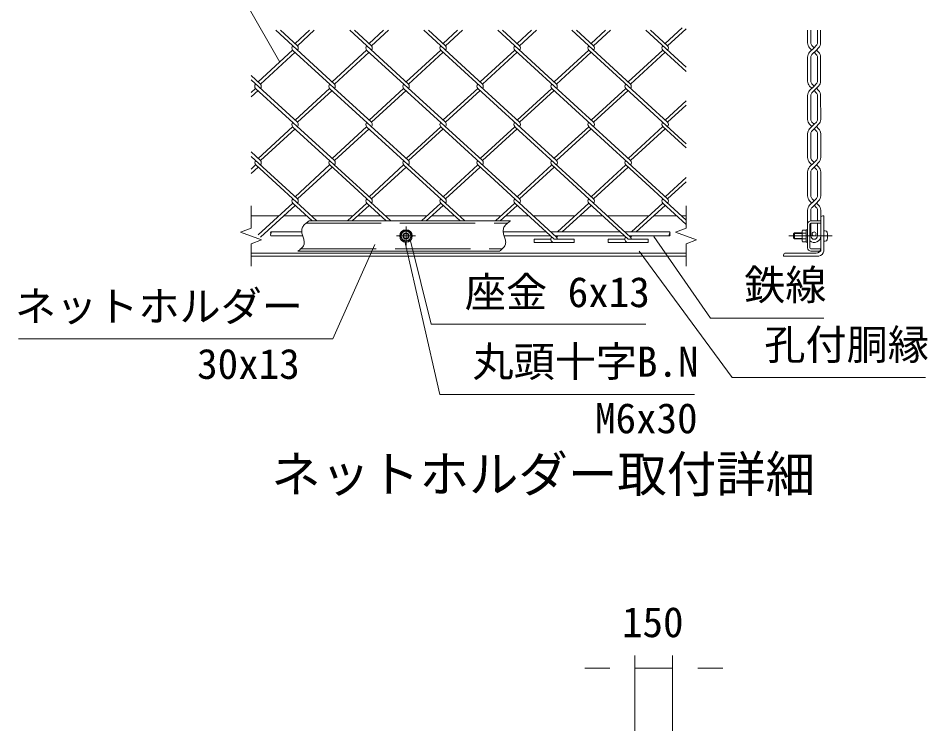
# Model space of a CAD drawing. Units: millimetres, scale not verified. Extents: x -10500 to 10500, y -7425 to 7425.
# Drawn here: x 750 to 4374, y -3920 to -1081 of the extents above; entities that cross this region are included whole.
import ezdxf
from ezdxf.enums import TextEntityAlignment as Align

# ---------------------------------------------------------------- set-up
doc = ezdxf.new("R2010")
doc.units = ezdxf.units.MM
doc.header["$LTSCALE"] = 50
doc.linetypes.add('DASHED', pattern=[7.5, 6, -1.5])
doc.linetypes.add('USER1', pattern=[50.8, 31.75, -6.35, 6.35, -6.35])
for name, color, linetype, lineweight in [('0-0_D-STR3', 3, 'Continuous', 13), ('0-1_D-STR1', 1, 'Continuous', 18), ('0-2_D-BMK', 2, 'USER1', 13), ('0-4_D-STR-TXT', 7, 'Continuous', 9), ('0-5_D-STR2', 7, 'Continuous', 9), ('0-6_D-STR-DIM', 7, 'Continuous', 9)]:
    doc.layers.add(name, color=color, linetype=linetype, lineweight=lineweight)
doc.layers.add('0-3_D-TTL-TXT', color=7, linetype='Continuous')
doc.styles.add('ＭＳ ゴシック', font='')
doc.styles.get('ＭＳ ゴシック').set_extended_font_data('MS Gothic')

msp = doc.modelspace()

# ---------------------------------------------------------------- linework, layer by layer
at = {"layer": '0-0_D-STR3', "linetype": 'DASHED'}
for p, q in [((1896.11, -1897.8), (2698.79, -1897.8)), ((1876.57, -1999.4), (2679.25, -1999.4))]:
    msp.add_line(p, q, dxfattribs=at)
at = {"layer": '0-0_D-STR3'}
for p, q in [((1909.1, -1888.6), (2711.77, -1888.6)), ((3895.58, -1901.8), (3895.58, -1995.4)), ((3904.78, -1901.8), (3904.78, -1995.4)), ((3947.58, -1888.6), (3908.78, -1888.6)), ((3947.58, -1897.8), (3908.78, -1897.8)), ((3947.58, -1888.6), (3947.58, -1897.8)), ((1879.75, -1932.6), (1756.63, -1932.6)), ((1883.5, -1948.6), (1756.63, -1948.6)), ((2283.83, -1928.6), (2272.28, -1948.6)), ((2306.92, -1928.6), (2283.83, -1928.6)), ((2318.47, -1948.6), (2306.92, -1928.6)), ((2306.92, -1968.6), (2318.47, -1948.6)), ((2682.42, -1932.6), (2853.59, -1932.6)), ((2686.17, -1948.6), (2871.05, -1948.6)), ((2872.06, -1932.6), (3148.5, -1932.6)), ((2889.52, -1948.6), (3165.96, -1948.6)), ((3167.45, -1932.6), (3345.76, -1932.6)), ((3184.91, -1948.6), (3345.76, -1948.6)), ((3843.58, -1936.6), (3839.58, -1940.6)), ((3839.58, -1956.6), (3839.58, -1940.6)), ((3843.58, -1960.6), (3839.58, -1956.6)), ((3873.18, -1939), (3841.18, -1939)), ((3843.58, -1960.6), (3843.58, -1936.6)), ((3873.18, -1936.6), (3843.58, -1936.6)), ((3873.18, -1929), (3875.2, -1925.5)), ((3873.18, -1968.2), (3873.18, -1929)), ((3889.18, -1925.5), (3875.2, -1925.5)), ((3889.18, -1937.05), (3875.2, -1937.05)), ((3889.18, -1923.6), (3889.18, -1973.6)), ((3895.58, -1923.6), (3889.18, -1923.6)), ((3889.18, -1971.69), (3889.18, -1925.5)), ((3959.58, -1927.6), (3959.58, -1969.6)), ((3965.69, -1927.6), (3959.58, -1927.6)), ((3873.18, -1958.2), (3841.18, -1958.2)), ((3873.18, -1960.6), (3843.58, -1960.6)), ((3873.18, -1968.2), (3875.2, -1971.69)), ((3889.18, -1960.15), (3875.2, -1960.15)), ((3889.18, -1971.69), (3875.2, -1971.69)), ((3895.58, -1973.6), (3889.18, -1973.6)), ((3965.69, -1969.6), (3959.58, -1969.6)), ((1864.84, -2008.6), (2667.52, -2008.6)), ((3947.58, -1999.4), (3908.78, -1999.4)), ((3947.58, -2008.6), (3908.78, -2008.6)), ((3947.58, -1999.4), (3947.58, -2008.6))]:
    msp.add_line(p, q, dxfattribs=at)
msp.add_lwpolyline([(2272.28, -1948.6), (2283.83, -1968.6), (2306.92, -1968.6)], dxfattribs=at)
for centre, radius in [((2295.37, -1948.6), 25), ((2295.37, -1948.6), 19.6), ((2295.37, -1948.6), 12), ((2295.37, -1948.6), 9.83), ((3921.47, -1940.47), 8)]:
    msp.add_circle(centre, radius, dxfattribs=at)
for centre, radius, start, end in [((3908.78, -1901.8), 13.2, 90, 180), ((3908.78, -1901.8), 4, 90, 180), ((3883.63, -1931.28), 10.22, 145.61585, 214.38415), ((3911.62, -1948.6), 38.21, 162.4121, 197.5879), ((3965.69, -1935.2), 7.6, 16.07286, 90), ((3919.18, -1948.6), 56, 343.92714, 16.07286), ((3883.63, -1965.92), 10.22, 145.61586, 214.38415), ((3965.69, -1962), 7.6, 270, 343.92714), ((3908.78, -1995.4), 13.2, 180, 270), ((3908.78, -1995.4), 4, 180, 270)]:
    msp.add_arc(centre, radius, start, end, dxfattribs=at)
at = {"layer": '0-1_D-STR1'}
for p, q in [((1788.53, -1868.6), (1677.67, -1868.6)), ((1899.01, -1868.6), (1807.43, -1868.6)), ((2083.44, -1868.6), (1917.96, -1868.6)), ((2193.92, -1868.6), (2102.34, -1868.6)), ((2378.35, -1868.6), (2212.87, -1868.6)), ((2488.84, -1868.6), (2397.25, -1868.6)), ((2673.21, -1868.6), (2507.31, -1868.6)), ((2783.75, -1868.6), (2692.16, -1868.6)), ((2968.13, -1868.6), (2802.22, -1868.6)), ((3078.66, -1868.6), (2987.07, -1868.6)), ((3263.04, -1868.6), (3097.6, -1868.6)), ((3373.57, -1868.6), (3281.98, -1868.6)), ((3411.01, -1868.6), (3392.51, -1868.6)), ((3947.58, -1998.6), (3947.58, -1876.6)), ((3955.58, -1868.6), (3959.58, -1868.6)), ((3959.58, -2008.6), (3959.58, -1868.6)), ((1677.67, -2016.6), (3411.01, -2016.6)), ((1677.67, -2028.6), (3411.01, -2028.6)), ((3799.58, -2024.6), (3799.58, -2028.6)), ((3799.58, -2028.6), (3939.58, -2028.6)), ((3807.58, -2016.6), (3929.58, -2016.6))]:
    msp.add_line(p, q, dxfattribs=at)
for centre, radius, start, end in [((3955.58, -1876.6), 8, 90, 180), ((3807.58, -2024.6), 8, 90, 180), ((3929.58, -1998.6), 18, 270, 0), ((3939.58, -2008.6), 20, 270, 0)]:
    msp.add_arc(centre, radius, start, end, dxfattribs=at)
at = {"layer": '0-2_D-BMK'}
for p, q in [((2295.37, -1986.1), (2295.37, -1911.1)), ((2332.87, -1948.6), (2257.87, -1948.6)), ((3993.66, -1948.6), (3821.09, -1948.6))]:
    msp.add_line(p, q, dxfattribs=at)
at = {"layer": '0-4_D-STR-TXT'}
for points in [[(897.8, -1025.98), (1661.53, -1025.98), (1792.23, -1255.93)], [(3960.43, -2275.42), (3508.25, -2275.42), (3282.56, -1950.24)], [(751.02, -2358.97), (2003.33, -2358.97), (2170.51, -1983.23)], [(3444.97, -2579.53), (2430.61, -2579.53), (2288.69, -1964.01)], [(3251.3, -2300.57), (2395.56, -2300.57), (2313.11, -1968.63)], [(4365.73, -2512.24), (3595.02, -2512.24), (3223.63, -2008.81)]]:
    msp.add_lwpolyline(points, dxfattribs=at)
at = {"layer": '0-5_D-STR2'}
for p, q in [((3395.31, -1120.12), (3327.78, -1182)), ((3410.99, -1123.11), (3337.25, -1190.68)), ((2009.94, -1343.4), (1776.1, -1129.12)), ((1862.48, -1190.92), (1795.04, -1129.12)), ((1910.97, -1129.12), (1853.01, -1182.24)), ((1929.92, -1129.12), (1862.48, -1190.92)), ((2304.85, -1343.4), (2071.01, -1129.12)), ((2157.39, -1190.92), (2089.96, -1129.12)), ((2205.88, -1129.12), (2147.92, -1182.24)), ((2224.83, -1129.12), (2157.39, -1190.92)), ((2599.76, -1343.4), (2365.92, -1129.12)), ((2452.3, -1190.92), (2384.87, -1129.12)), ((2500.79, -1129.12), (2442.83, -1182.24)), ((2519.74, -1129.12), (2452.3, -1190.92)), ((2894.67, -1343.4), (2660.83, -1129.12)), ((2747.21, -1190.92), (2679.78, -1129.12)), ((2795.7, -1129.12), (2737.74, -1182.24)), ((2814.65, -1129.12), (2747.21, -1190.92)), ((3189.56, -1343.37), (2955.74, -1129.12)), ((3042.12, -1190.92), (2974.69, -1129.12)), ((3090.61, -1129.12), (3032.65, -1182.24)), ((3109.56, -1129.12), (3042.12, -1190.92)), ((3410.99, -1275.61), (3251.13, -1129.12)), ((3337.25, -1190.68), (3270.07, -1129.12)), ((3895.13, -1179.21), (3895.13, -1129.12)), ((3907.96, -1179.19), (3907.96, -1129.12)), ((3934.47, -1179.19), (3934.47, -1129.12)), ((3947.31, -1179.21), (3947.31, -1129.12)), ((3912.41, -1189.94), (3921.22, -1198.74)), ((3930.02, -1189.94), (3921.22, -1198.74)), ((1843.53, -1208.28), (1705.55, -1334.72)), ((1853.01, -1216.96), (1715.03, -1343.4)), ((2157.39, -1495.88), (1843.53, -1208.28)), ((2138.45, -1208.28), (2000.46, -1334.72)), ((2147.92, -1216.96), (2009.94, -1343.4)), ((2452.3, -1495.88), (2138.45, -1208.28)), ((2433.36, -1208.28), (2295.37, -1334.72)), ((2442.83, -1216.96), (2304.85, -1343.4)), ((2747.21, -1495.88), (2433.36, -1208.28)), ((2728.27, -1208.28), (2590.28, -1334.72)), ((2737.74, -1216.96), (2599.76, -1343.4)), ((3042.1, -1495.85), (2728.27, -1208.28)), ((3023.18, -1208.28), (2885.2, -1334.72)), ((3032.65, -1216.96), (2894.67, -1343.4)), ((3337.01, -1495.85), (3023.18, -1208.28)), ((3318.3, -1208.04), (3180.08, -1334.69)), ((3327.78, -1216.72), (3189.56, -1343.37)), ((3410.99, -1292.97), (3318.3, -1208.04)), ((3921.22, -1198.74), (3903.33, -1216.63)), ((3903.33, -1199), (3912.14, -1207.82)), ((3930.29, -1207.82), (3912.41, -1225.7)), ((3921.22, -1216.89), (3930.02, -1225.7)), ((3939.11, -1199), (3930.29, -1207.82)), ((3930.29, -1207.82), (3939.11, -1216.63)), ((3895.24, -1331.68), (3895.13, -1236.43)), ((3908.08, -1331.67), (3907.96, -1236.44)), ((3934.59, -1331.67), (3934.47, -1236.44)), ((3947.42, -1331.68), (3947.31, -1236.43)), ((1715.03, -1343.4), (1677.65, -1309.15)), ((1862.48, -1495.88), (1677.65, -1326.51)), ((1696.08, -1360.76), (1677.65, -1377.64)), ((1705.55, -1369.44), (1677.65, -1395)), ((2009.94, -1648.36), (1696.08, -1360.76)), ((1990.99, -1360.76), (1853.01, -1487.2)), ((2000.46, -1369.44), (1862.48, -1495.88)), ((2304.85, -1648.36), (1990.99, -1360.76)), ((2285.9, -1360.76), (2147.92, -1487.2)), ((2295.37, -1369.44), (2157.39, -1495.88)), ((2599.76, -1648.36), (2285.9, -1360.76)), ((2580.81, -1360.76), (2443.66, -1486.44)), ((2590.28, -1369.44), (2452.3, -1495.88)), ((2894.65, -1648.33), (2580.81, -1360.76)), ((2875.72, -1360.76), (2737.74, -1487.2)), ((2885.2, -1369.44), (2747.21, -1495.88)), ((3189.56, -1648.33), (2875.72, -1360.76)), ((3170.61, -1360.74), (3032.63, -1487.17)), ((3180.08, -1369.42), (3042.1, -1495.85)), ((3410.99, -1581), (3170.61, -1360.74)), ((3903.44, -1351.48), (3912.26, -1360.3)), ((3912.53, -1342.42), (3921.33, -1351.22)), ((3930.41, -1360.3), (3912.53, -1378.18)), ((3921.33, -1369.37), (3930.14, -1378.18)), ((3939.22, -1351.48), (3930.41, -1360.3)), ((3930.41, -1360.3), (3939.22, -1369.11)), ((3410.99, -1410.71), (3327.54, -1487.17)), ((3895.38, -1484.01), (3895.24, -1388.91)), ((3908.21, -1483.99), (3908.08, -1388.92)), ((3934.72, -1483.99), (3934.59, -1388.92)), ((3947.56, -1484.01), (3947.42, -1388.91)), ((3410.99, -1428.07), (3337.01, -1495.85)), ((1843.53, -1513.24), (1705.55, -1639.67)), ((1853.01, -1521.92), (1715.03, -1648.36)), ((2157.39, -1800.83), (1843.53, -1513.24)), ((2138.45, -1513.24), (2000.46, -1639.67)), ((2147.92, -1521.92), (2009.94, -1648.36)), ((2452.28, -1800.81), (2138.45, -1513.24)), ((2433.36, -1513.24), (2295.37, -1639.67)), ((2442.83, -1521.92), (2304.85, -1648.36)), ((2747.19, -1800.81), (2433.36, -1513.24)), ((2728.27, -1513.24), (2590.28, -1639.67)), ((2737.74, -1521.92), (2599.76, -1648.36)), ((3042.1, -1800.81), (2728.27, -1513.24)), ((3023.15, -1513.22), (2886, -1638.9)), ((3032.63, -1521.9), (2894.65, -1648.33)), ((3337.01, -1800.81), (3023.15, -1513.22)), ((3318.3, -1513), (3180.08, -1639.65)), ((3327.78, -1521.68), (3189.56, -1648.33)), ((3410.99, -1597.93), (3318.3, -1513)), ((3921.47, -1503.55), (3903.58, -1521.43)), ((3903.58, -1503.81), (3912.39, -1512.62)), ((3912.66, -1494.74), (3921.47, -1503.55)), ((3930.54, -1512.62), (3912.66, -1530.5)), ((3930.27, -1494.74), (3921.47, -1503.55)), ((3921.47, -1521.69), (3930.27, -1530.5)), ((3895.38, -1636.27), (3895.38, -1541.23)), ((3908.21, -1637.28), (3908.21, -1541.25)), ((3934.72, -1637.28), (3934.72, -1541.25)), ((3947.56, -1636.27), (3947.56, -1541.23)), ((1715.03, -1648.36), (1677.65, -1614.11)), ((1862.48, -1800.83), (1677.65, -1631.47)), ((1696.08, -1665.72), (1677.65, -1682.6)), ((1939.79, -1888.6), (1696.32, -1665.5)), ((1990.99, -1665.72), (1853.01, -1792.15)), ((2234.7, -1888.6), (1991.23, -1665.5)), ((2285.9, -1665.72), (2147.92, -1792.15)), ((2529.13, -1888.6), (2285.9, -1665.72)), ((2580.81, -1665.72), (2442.83, -1792.15)), ((2894.65, -1953.29), (2580.81, -1665.72)), ((2875.94, -1665.48), (2737.72, -1792.13)), ((3189.79, -1953.07), (2875.94, -1665.48)), ((3170.85, -1665.48), (3032.63, -1792.13)), ((3410.99, -1885.53), (3170.85, -1665.48)), ((3921.47, -1655.81), (3903.58, -1673.7)), ((3903.58, -1656.07), (3912.39, -1664.88)), ((3911.94, -1646.28), (3921.47, -1655.81)), ((3930.54, -1664.88), (3911.94, -1683.49)), ((3930.99, -1646.28), (3921.47, -1655.81)), ((3939.36, -1656.07), (3930.54, -1664.88)), ((3930.54, -1664.88), (3939.36, -1673.7)), ((1705.55, -1674.4), (1677.65, -1699.96)), ((2000.46, -1674.4), (1862.48, -1800.83)), ((2295.37, -1674.4), (2157.39, -1800.83)), ((2590.28, -1674.4), (2452.3, -1800.83)), ((2885.41, -1674.16), (2747.19, -1800.81)), ((3180.32, -1674.16), (3042.1, -1800.81)), ((3895.38, -1788.75), (3895.38, -1693.49)), ((3908.21, -1787.74), (3908.21, -1692.49)), ((3921.47, -1673.96), (3930.99, -1683.48)), ((3934.72, -1787.74), (3934.72, -1692.49)), ((3947.56, -1788.75), (3947.56, -1693.49)), ((3410.99, -1715.67), (3327.54, -1792.13)), ((3410.99, -1733.03), (3337.01, -1800.81)), ((3921.47, -1808.29), (3903.58, -1826.18)), ((3903.58, -1808.55), (3912.39, -1817.36)), ((3913.37, -1800.19), (3921.47, -1808.29)), ((3930.99, -1798.76), (3921.47, -1808.29)), ((3939.36, -1808.55), (3930.54, -1817.36)), ((1843.75, -1817.96), (1705.77, -1944.39)), ((1853.22, -1826.64), (1715.24, -1953.07)), ((1920.84, -1888.6), (1843.77, -1817.98)), ((2138.66, -1817.96), (2061.57, -1888.6)), ((2148.13, -1826.64), (2080.51, -1888.6)), ((2215.75, -1888.6), (2138.66, -1817.96)), ((2433.57, -1817.96), (2356.48, -1888.6)), ((2443.04, -1826.64), (2375.42, -1888.6)), ((2510.66, -1888.6), (2433.57, -1817.96)), ((2728.48, -1817.96), (2651.39, -1888.6)), ((2737.95, -1826.64), (2670.33, -1888.6)), ((2885.63, -1961.96), (2728.48, -1817.96)), ((3023.39, -1817.96), (2898.28, -1932.6)), ((3032.86, -1826.64), (2917.23, -1932.6)), ((3180.32, -1961.76), (3023.39, -1817.96)), ((3318.3, -1817.96), (3193.19, -1932.6)), ((3327.78, -1826.64), (3212.14, -1932.6)), ((3410.99, -1902.89), (3318.3, -1817.96)), ((3895.38, -1902.14), (3895.38, -1845.97)), ((3908.21, -1888.61), (3908.21, -1846.98)), ((3930.54, -1817.36), (3913.37, -1834.53)), ((3921.47, -1826.44), (3930.99, -1835.96)), ((3930.54, -1817.36), (3939.36, -1826.18)), ((3934.72, -1888.6), (3934.72, -1844.97)), ((3947.56, -1949.47), (3947.56, -1845.97)), ((3908.21, -1948.47), (3908.21, -1897.84)), ((3934.72, -1948.47), (3934.72, -1897.8)), ((2899.77, -1948.6), (2894.65, -1953.29)), ((3194.68, -1948.6), (3189.79, -1953.07)), ((2805.63, -1961.96), (2872.78, -1961.96)), ((2805.63, -1961.96), (2805.63, -1974.76)), ((2805.63, -1974.76), (2965.63, -1974.76)), ((3100.32, -1961.76), (3167.47, -1961.76)), ((3100.32, -1961.76), (3100.32, -1974.56)), ((3100.32, -1974.56), (3260.32, -1974.56)), ((3180.32, -1961.76), (3260.32, -1961.76)), ((3260.32, -1961.76), (3260.32, -1974.56))]:
    msp.add_line(p, q, dxfattribs=at)
for points in [[(3930.14, -1342.42), (3921.33, -1351.22), (3903.44, -1369.11)], [(3939.36, -1503.81), (3930.54, -1512.62), (3939.36, -1521.43)], [(2885.63, -1961.96), (2965.63, -1961.96), (2965.63, -1974.76)]]:
    msp.add_lwpolyline(points, dxfattribs=at)
for centre, radius, start, end in [((1853.01, -1199.6), 12.85, 137.5, 222.5), ((1853.01, -1199.6), 12.85, 317.5, 42.5), ((2147.92, -1199.6), 12.85, 137.5, 222.5), ((2147.92, -1199.6), 12.85, 317.5, 42.5), ((2442.83, -1199.6), 12.85, 137.5, 222.5), ((2442.83, -1199.6), 12.85, 317.5, 42.5), ((2737.95, -1199.36), 12.85, 137.5, 222.5), ((2737.95, -1199.36), 12.85, 317.5, 42.5), ((3032.86, -1199.36), 12.85, 137.5, 222.5), ((3032.86, -1199.36), 12.85, 317.5, 42.5), ((3327.78, -1199.36), 12.85, 137.5, 222.5), ((3327.78, -1199.36), 12.85, 317.5, 42.5), ((3923.13, -1179.21), 28, 180, 225), ((3923.16, -1179.19), 15.2, 180, 225), ((3919.27, -1179.19), 15.2, 315, 0), ((3919.31, -1179.21), 28, 315, 0), ((3923.13, -1236.43), 28, 135, 180), ((3923.16, -1236.44), 15.2, 135.00055, 180), ((3919.27, -1236.44), 15.2, 0, 44.99915), ((3919.31, -1236.43), 28, 0, 45), ((3923.24, -1331.68), 28, 180, 225), ((3923.28, -1331.67), 15.2, 180, 225), ((3919.39, -1331.67), 15.2, 315, 0), ((3919.42, -1331.68), 28, 315, 0), ((1705.53, -1352.06), 12.85, 137.5, 222.5), ((1705.53, -1352.06), 12.85, 317.5, 42.5), ((2000.44, -1352.06), 12.85, 137.5, 222.5), ((2000.44, -1352.06), 12.85, 317.5, 42.5), ((2295.35, -1352.06), 12.85, 137.5, 222.5), ((2295.35, -1352.06), 12.85, 317.5, 42.5), ((2590.26, -1352.06), 12.85, 137.5, 222.5), ((2590.26, -1352.06), 12.85, 317.5, 42.5), ((2885.17, -1352.06), 12.85, 137.5, 222.5), ((2885.17, -1352.06), 12.85, 317.5, 42.5), ((3180.08, -1352.06), 12.85, 137.5, 222.5), ((3180.08, -1352.06), 12.85, 317.5, 42.5), ((3923.24, -1388.91), 28, 135, 180), ((3919.42, -1388.91), 28, 0, 45), ((3923.28, -1388.92), 15.2, 135.00055, 180), ((3919.39, -1388.92), 15.2, 0, 44.99915), ((3923.38, -1484.01), 28, 180, 225), ((3923.41, -1483.99), 15.2, 180, 225), ((3919.52, -1483.99), 15.2, 315, 0), ((3919.56, -1484.01), 28, 315, 0), ((1853.01, -1504.56), 12.85, 137.5, 222.5), ((1853.01, -1504.56), 12.85, 317.5, 42.5), ((2147.92, -1504.56), 12.85, 137.5, 222.5), ((2147.92, -1504.56), 12.85, 317.5, 42.5), ((2442.83, -1504.56), 12.85, 137.5, 222.5), ((2442.83, -1504.56), 12.85, 317.5, 42.5), ((2737.95, -1504.32), 12.85, 137.5, 222.5), ((2737.95, -1504.32), 12.85, 317.5, 42.5), ((3032.86, -1504.32), 12.85, 137.5, 222.5), ((3032.86, -1504.32), 12.85, 317.5, 42.5), ((3327.78, -1504.32), 12.85, 137.5, 222.5), ((3327.78, -1504.32), 12.85, 317.5, 42.5), ((3923.38, -1541.23), 28, 135, 180), ((3919.56, -1541.23), 28, 0, 45), ((3923.41, -1541.25), 15.2, 135.00055, 180), ((3919.52, -1541.25), 15.2, 0, 44.99915), ((1705.77, -1656.8), 12.85, 137.5, 222.5), ((1705.77, -1656.8), 12.85, 317.5, 42.5), ((2000.68, -1656.8), 12.85, 137.5, 222.5), ((2000.68, -1656.8), 12.85, 317.5, 42.5), ((2295.59, -1656.8), 12.85, 137.5, 222.5), ((2295.59, -1656.8), 12.85, 317.5, 42.5), ((2590.5, -1656.8), 12.85, 137.5, 222.5), ((2590.5, -1656.8), 12.85, 317.5, 42.5), ((2885.41, -1656.8), 12.85, 137.5, 222.5), ((2885.41, -1656.8), 12.85, 317.5, 42.5), ((3180.32, -1656.8), 12.85, 137.5, 222.5), ((3180.32, -1656.8), 12.85, 317.5, 42.5), ((3923.38, -1636.27), 28, 180, 225), ((3923.38, -1636.27), 15.2, 180, 225), ((3919.56, -1636.27), 15.2, 315, 0), ((3919.56, -1636.27), 28, 315, 0), ((3923.38, -1693.49), 28, 135, 180), ((3923.38, -1693.49), 15.2, 135, 180), ((3919.56, -1693.49), 15.2, 0, 45), ((3919.56, -1693.49), 28, 0, 45), ((1853.22, -1809.28), 12.85, 137.5, 222.5), ((1853.22, -1809.28), 12.85, 317.5, 42.5), ((2148.13, -1809.28), 12.85, 137.5, 222.5), ((2148.13, -1809.28), 12.85, 317.5, 42.5), ((2443.04, -1809.28), 12.85, 137.5, 222.5), ((2443.04, -1809.28), 12.85, 317.5, 42.5), ((2737.95, -1809.28), 12.85, 137.5, 222.5), ((2737.95, -1809.28), 12.85, 317.5, 42.5), ((3032.86, -1809.28), 12.85, 137.5, 222.5), ((3032.86, -1809.28), 12.85, 317.5, 42.5), ((3327.78, -1809.28), 12.85, 137.5, 222.5), ((3327.78, -1809.28), 12.85, 317.5, 42.5), ((3923.38, -1788.75), 28, 180, 225), ((3923.38, -1788.75), 15.2, 176.19604, 225), ((3919.56, -1788.75), 15.2, 315, 3.80396), ((3919.56, -1788.75), 28, 315, 0), ((3923.38, -1845.97), 28, 135, 180), ((3923.38, -1845.97), 15.2, 131.18669, 180), ((3919.56, -1845.97), 15.2, 0, 48.80016), ((3919.56, -1845.97), 28, 0, 45), ((2885.63, -1961.96), 12.85, 137.5, 275), ((2885.41, -1961.76), 12.85, 359.10095, 42.5), ((3180.32, -1961.76), 12.85, 137.5, 265), ((3180.32, -1961.76), 12.85, 0, 42.5), ((3921.47, -1948.47), 26.09, 230.23061, 0), ((3921.47, -1948.47), 13.26, 180, 0)]:
    msp.add_arc(centre, radius, start, end, dxfattribs=at)
at = {"layer": '0-6_D-STR-DIM'}
for p, q in [((1677.67, -1917.82), (1677.67, -1828.6)), ((3411.01, -1917.82), (3411.01, -1828.6)), ((1677.67, -1917.82), (1635.39, -1933.21)), ((1635.39, -1933.21), (1719.96, -1963.99)), ((1719.96, -1963.99), (1677.67, -1979.38)), ((1677.67, -2068.6), (1677.67, -1979.38)), ((3411.01, -2068.6), (3411.01, -1979.38)), ((3207.46, -3919.7), (3207.46, -3619.7)), ((3357.46, -3919.7), (3357.46, -3619.7)), ((3107.46, -3669.7), (3007.46, -3669.7)), ((3207.46, -3669.7), (3357.46, -3669.7)), ((3457.46, -3669.7), (3557.46, -3669.7))]:
    msp.add_line(p, q, dxfattribs=at)
for points in [[(1909.1, -1888.6), (1905.58, -1890.94), (1902.11, -1893.32), (1898.73, -1895.76), (1895.49, -1898.31), (1892.43, -1901), (1889.61, -1903.86), (1887.07, -1906.93), (1884.85, -1910.23), (1883, -1913.81), (1881.55, -1917.63), (1880.5, -1921.62), (1879.86, -1925.7), (1879.64, -1929.79), (1879.85, -1933.82), (1880.45, -1937.76), (1881.35, -1941.64), (1882.48, -1945.49), (1883.75, -1949.34), (1885.07, -1953.22), (1886.38, -1957.15), (1887.57, -1961.15), (1888.57, -1965.25), (1889.3, -1969.39), (1889.68, -1973.5), (1889.61, -1977.52), (1889.03, -1981.36), (1887.87, -1984.99), (1886.17, -1988.4), (1884, -1991.63), (1881.42, -1994.7), (1878.51, -1997.64), (1875.33, -2000.47), (1871.95, -2003.22), (1868.43, -2005.92), (1864.84, -2008.6)], [(2711.77, -1888.6), (2708.25, -1890.94), (2704.78, -1893.32), (2701.4, -1895.76), (2698.16, -1898.31), (2695.11, -1901), (2692.28, -1903.86), (2689.74, -1906.93), (2687.52, -1910.23), (2685.67, -1913.81), (2684.22, -1917.63), (2683.17, -1921.62), (2682.54, -1925.7), (2682.32, -1929.79), (2682.53, -1933.82), (2683.12, -1937.76), (2684.03, -1941.64), (2685.15, -1945.49), (2686.42, -1949.34), (2687.75, -1953.22), (2689.05, -1957.15), (2690.24, -1961.15), (2691.24, -1965.25), (2691.97, -1969.39), (2692.35, -1973.5), (2692.29, -1977.52), (2691.71, -1981.36), (2690.55, -1984.99), (2688.85, -1988.4), (2686.67, -1991.63), (2684.1, -1994.7), (2681.19, -1997.64), (2678, -2000.47), (2674.62, -2003.22), (2671.1, -2005.92), (2667.52, -2008.6)], [(3411.01, -1917.82), (3368.72, -1933.21), (3453.29, -1963.99), (3411.01, -1979.38)]]:
    msp.add_lwpolyline(points, dxfattribs=at)
for centre, start, end in [((1760.66, -1936.6), 135.18146, 224.81854), ((1760.66, -1944.6), 135.18146, 224.81854), ((1752.61, -1936.6), 315.18146, 44.81854), ((3349.78, -1944.6), 135.18146, 224.81854), ((3341.73, -1936.6), 315.18146, 44.81854), ((3341.73, -1944.6), 315.18146, 44.81854)]:
    msp.add_arc(centre, 5.67, start, end, dxfattribs=at)

# ---------------------------------------------------------------- texts
at = {"layer": '0-3_D-TTL-TXT', "style": 'ＭＳ ゴシック'}
msp.add_text('ネットホルダー取付詳細', height=144.4, dxfattribs=at).set_placement((1758.28, -3012.51), align=Align.BOTTOM_LEFT)
at = {"layer": '0-4_D-STR-TXT', "style": 'ＭＳ ゴシック'}
for s, p in [('鉄線', (3642.54, -2239.52)), ('座金 6x13', (2529.85, -2268.15)), ('ネットホルダー', (737.06, -2324.97)), ('孔付胴縁', (3722.96, -2477.28)), ('丸頭十字B.N', (2559.82, -2545.21)), ('30x13', (1462.87, -2554.04)), ('M6x30', (3048.35, -2770.55))]:
    msp.add_text(s, height=120.2, dxfattribs=at).set_placement(p, align=Align.BOTTOM_LEFT)
at = {"layer": '0-6_D-STR-DIM', "style": 'ＭＳ ゴシック'}
msp.add_text('150', height=120.2, dxfattribs=at).set_placement((3155.84, -3582.83), align=Align.BOTTOM_LEFT)

doc.saveas('drawing.dxf')
